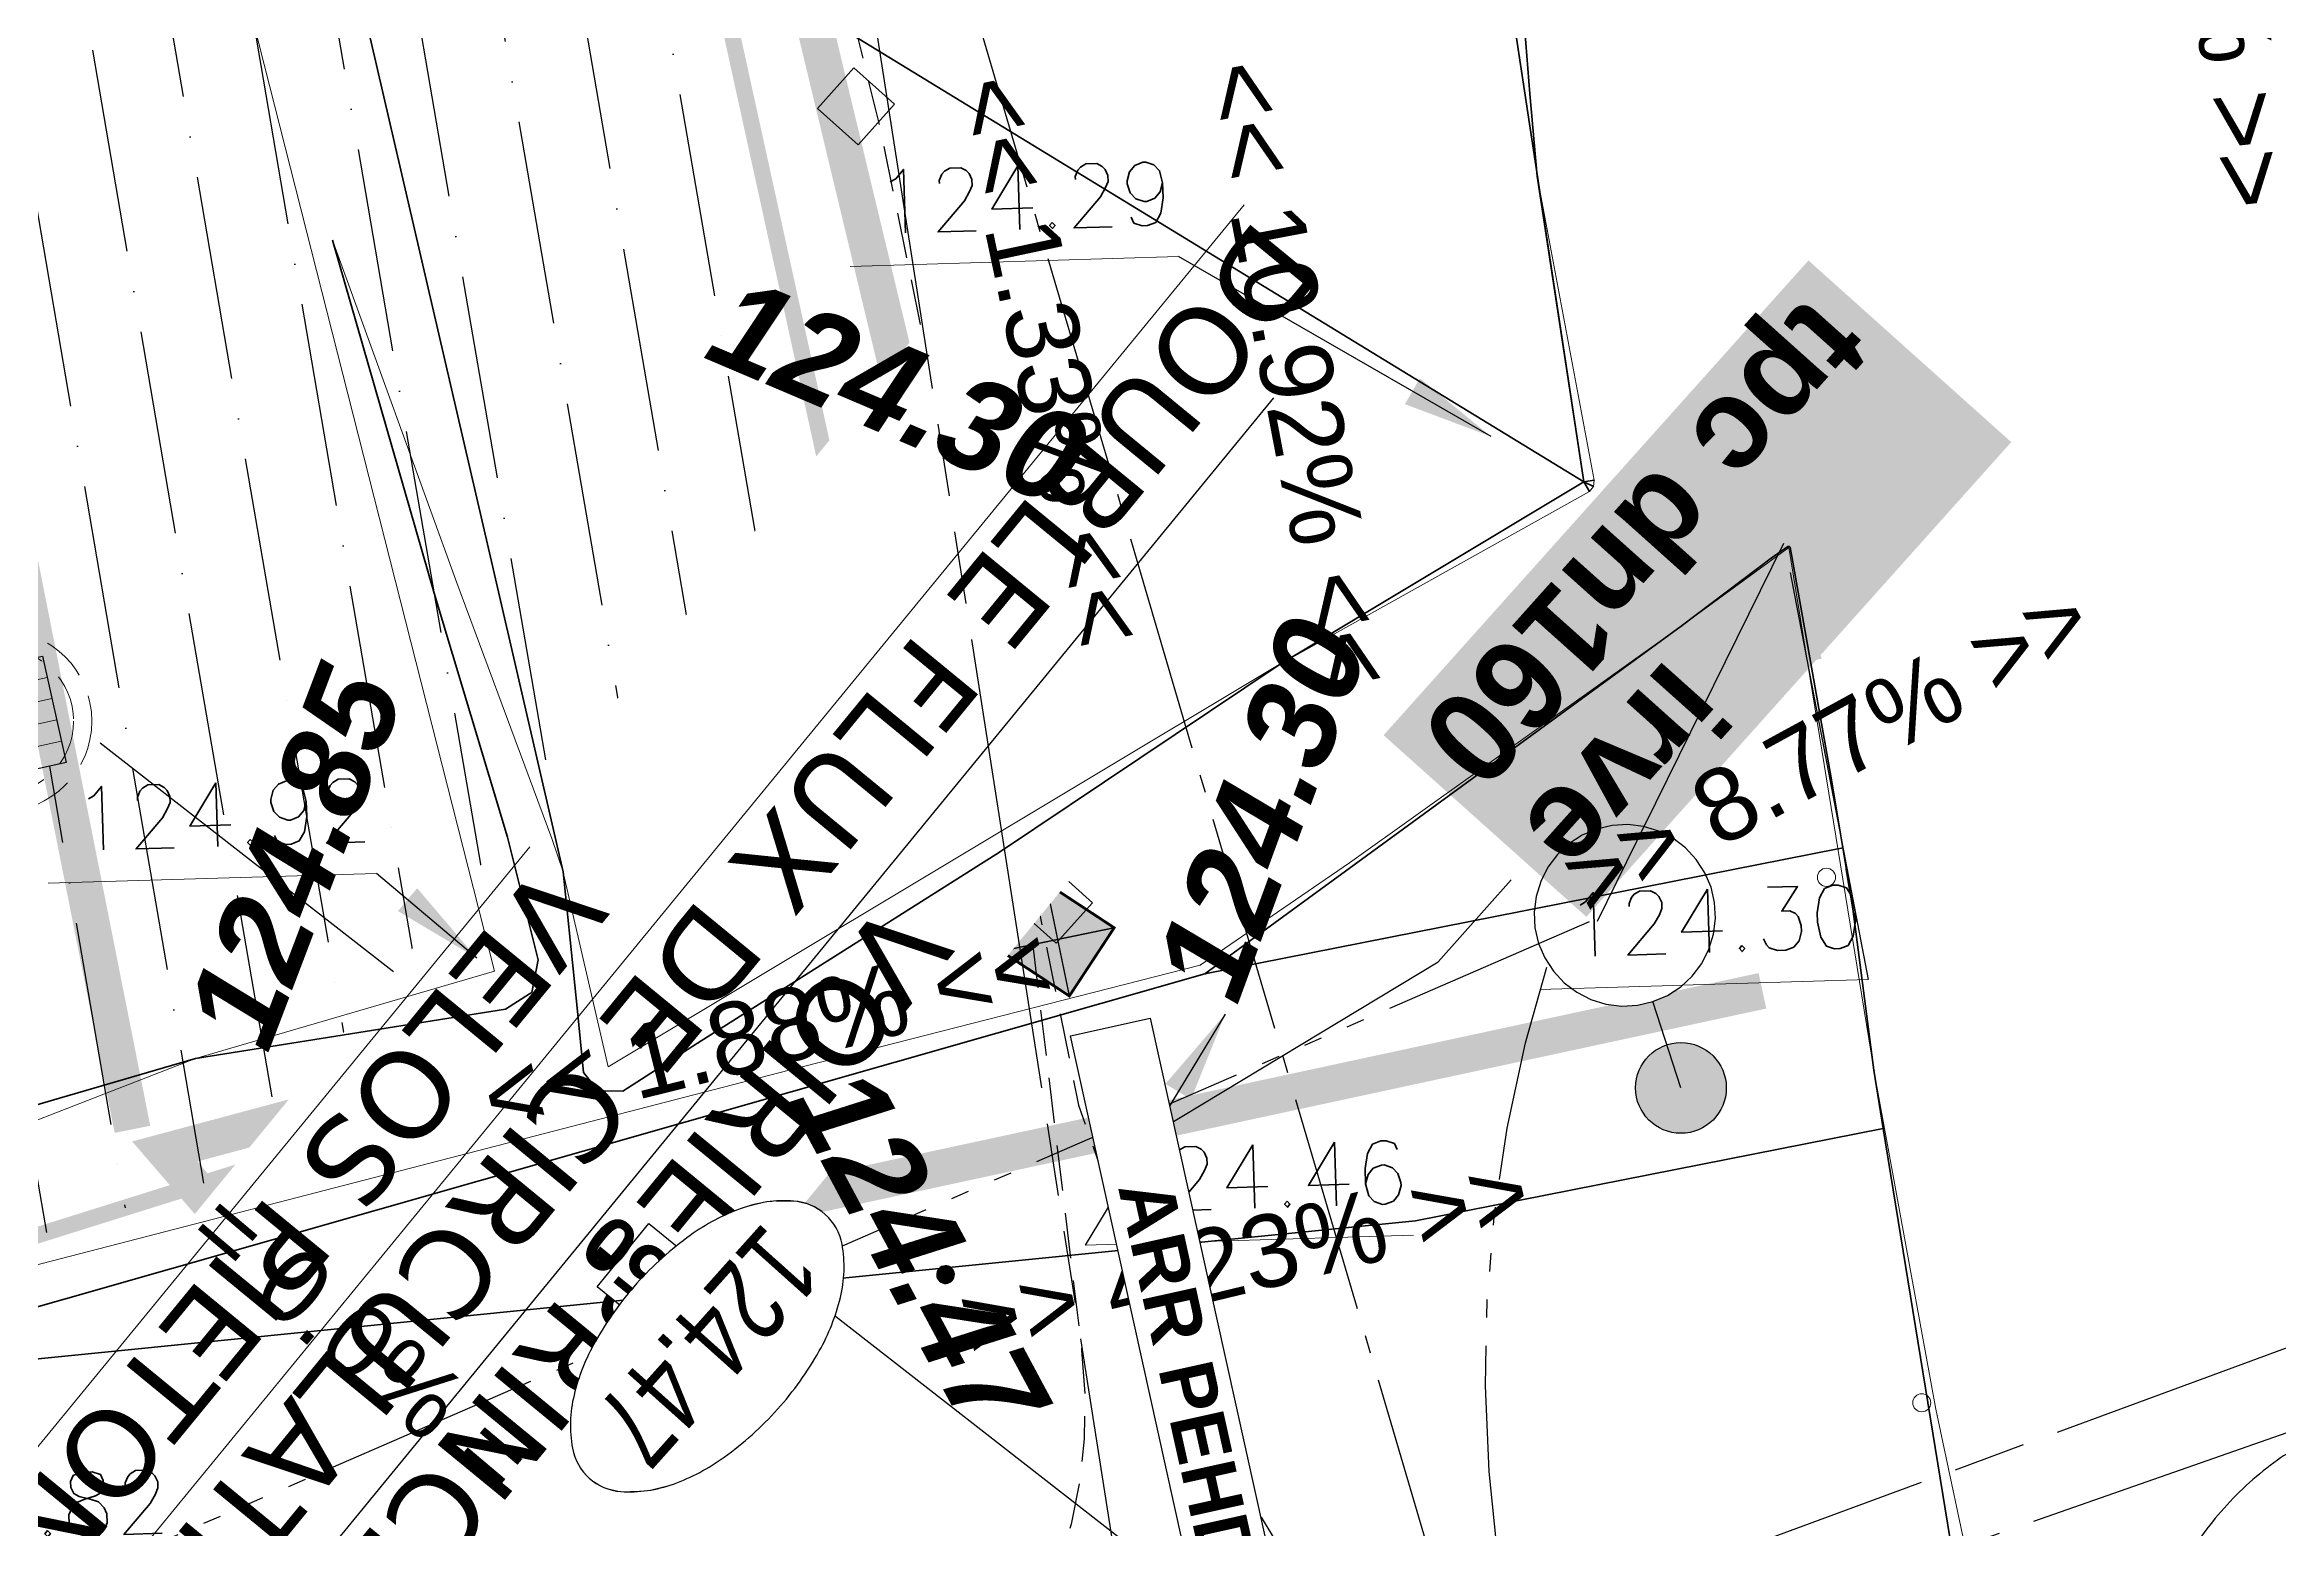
# Model space of a CAD drawing. Header units: metres. Extents: x -2858 to 512, y -1995 to 1252.
# Drawn here: x -1165.12 to -1152.8, y -902.2 to -894.02 of the extents above; entities that cross this region are included whole.
import ezdxf
from ezdxf import colors
from ezdxf.entities.mleader import LeaderData, LeaderLine
from ezdxf.enums import TextEntityAlignment as Align
from ezdxf.lldxf.tags import DXFTag
from ezdxf.math import Vec2, Vec3

# ---------------------------------------------------------------- set-up
doc = ezdxf.new("R2010")
doc.units = ezdxf.units.M
doc.header["$PDMODE"] = 33
doc.header["$PDSIZE"] = 0.1
for name, pattern in [('AEP-2', [3.9, 2.5, -0.2, 0.4, -0.2, 0.4, -0.2]), ('AEP-3', [3.3, 2.5, -0.2, 0.4, -0.2]), ('CACHE', [0.375, 0.25, -0.125]), ('ECL-1', [1.51, 1.2, -0.155, 0, -0.155]), ('ECL-3', [1.82, 1.2, -0.155, 0, -0.155, 0, -0.155, 0, -0.155]), ('Grille', [0.8, 0.4, -0.4])]:
    doc.linetypes.add(name, pattern=pattern)
for name, color, linetype in [('&G_05_VU_02', 7, 'Continuous'), ('--ui- Rsx Humides- EP projeté', 150, 'EP proj'), ('--ui- Rsx Secs- CA projeté ouvrage', 7, 'CACHE'), ('04-NIV-COT', 1, 'Continuous'), ('05.2-EP-TXT', 5, 'Continuous'), ('07-AEP-RES', 94, 'AEP-2'), ('07-AEP-TXT', 94, 'Continuous'), ('10-ECL-LUM', 32, 'Continuous'), ('10-ECL-TPC63x1', 32, 'ECL-1'), ('11-TEL-TXT', 6, 'Continuous')]:
    doc.layers.add(name, color=color, linetype=linetype)
for name, color, linetype, lineweight, true_color in [('03-HCH-15x30-0 à 10cm', 7, 'Continuous', 0, 0xb3ffff), ('03-HCH-15x40-10cm', 7, 'Continuous', 0, 0xb196e4), ('Surface Projet - Textes - Altitudes', 7, 'Continuous', 0, 0x333399), ('Surface PROJET VOIRIE - Cotations - Cotation Points', 7, 'Continuous', 0, 0xc02000), ('Surface PROJET VOIRIE - Entrées en terre talus', 5, 'Continuous', 0, 0x0000ff), ("Surface PROJET VOIRIE - Réseaux d'écoulement", 7, 'Ligne écoulement', 70, 0x33cccc), ('Surface PROJET VOIRIE - Surfaces projet', 7, 'Continuous', 0, 0x333399), ('Surface PROJET VOIRIE - Textes - Altitudes', 7, 'Continuous', 0, 0x333399), ('Surface PROJET VOIRIE - Textes - Pente des côtés', 7, 'Continuous', 0, 0x333399), ('TERRAIN APRES TERR BAT - Points', 7, 'Continuous', 0, 0x808000), ('VRD - Surface Voiries', 7, 'Continuous', 0, 0x616161)]:
    doc.layers.add(name, color=color, linetype=linetype, lineweight=lineweight, true_color=true_color)
for name, color, linetype, lineweight in [('04-NIV-MSQ', 255, 'Continuous', 0), ('05.1-EP-RGD', 5, 'Continuous', 30), ('05.2-EP-400PVC', 5, 'Continuous', 30), ('07-AEP-BRT', 94, 'AEP-3', 30), ('10-ECL-U1000R2V+TPC63', 32, 'ECL-3', 30), ('11-TEL-PVC28X2', 6, 'CACHE', 30)]:
    doc.layers.add(name, color=color, linetype=linetype, lineweight=lineweight)
doc.layers.add('05.2-EP-PAR', color=5, linetype='CACHE', lineweight=0, plot=False)
doc.styles.add('Altitude Surfaces projet', font='arialbi.ttf', dxfattribs={"height": 0.5})
doc.styles.add('ARIAL', font='arial.ttf')
doc.styles.add('ARIAL GRAS', font='arialbd.ttf')
doc.styles.add('Cotation', font='romans.shx')
doc.styles.add('CoteHor.3', font='arial.ttf', dxfattribs={"height": 0.0017})
doc.styles.add('Mensura_Standard', font='arial.ttf', dxfattribs={"height": 1})
doc.styles.add('Pente Surfaces projet', font='arial.ttf', dxfattribs={"height": 0.4})
doc.styles.get("Standard").update_dxf_attribs({"font": 'arial.ttf'})
tags = doc.linetypes.add('EP proj', pattern='A,0.3,-0.1,0.1,-0.1,0.3,-0.2,["EP",Standard,S=0.1,R=0,X=-0.1,Y=-0.05],-0.25', length=1.35).pattern_tags.tags
tags[14] = DXFTag(74, 10)
tags = doc.linetypes.add('Ligne écoulement', pattern='A,5,[">",Mensura_Standard,S=2,R=0,X=0,Y=-1],0', length=5).pattern_tags.tags
tags[13:14] = [DXFTag(74, 4), DXFTag(75, 0), DXFTag(340, '0'), DXFTag(46, 0.0), DXFTag(50, 0.0), DXFTag(44, 0.0), DXFTag(45, 0.0)]
doc.dimstyles.get("Standard").update_dxf_attribs({"dimtxt": 0.18, "dimasz": 0.18, "dimexe": 0.18, "dimexo": 0.0625, "dimgap": 0.09, "dimtad": 0, "dimtih": 1, "dimtoh": 1, "dimdec": 4, "dimzin": 0, "dimdsep": 46, "dimtxsty": 'Standard', "dimcen": 0.09, "dimadec": 0, "dimazin": 0, "dimtfac": 1, "dimtdec": 4, "dimtofl": 0, "dimtmove": 0, "dimatfit": 3, "dimfxl": 1, "dimtolj": 1, "dimtzin": 0, "dimarcsym": 0})

# ---------------------------------------------------------------- blocks, each defined once
blk = doc.blocks.new('EP-RAG800')
at = {"color": 255, "lineweight": 0}
blk.add_wipeout([(-0.3, 0.3), (0.3, 0.3), (0.3, -0.3), (-0.3, -0.3)], dxfattribs=at)
blk.add_lwpolyline([(-0.3, 0.3), (0.3, 0.3), (0.3, -0.3), (-0.3, -0.3)], close=True)
at = {"lineweight": 9, "flags": 128}
for points in [[(-0.18, 0.3), (-0.18, -0.3)], [(-0.06, 0.3), (-0.06, -0.3)], [(0.06, 0.3), (0.06, -0.3)], [(0.18, 0.3), (0.18, -0.3)]]:
    blk.add_lwpolyline(points, dxfattribs=at)
at = {"layer": '05.2-EP-PAR'}
for radius in [0.5, 0.4]:
    blk.add_circle((0, 0), radius, dxfattribs=at)
blk = doc.blocks.new('NIV-HG')
h = blk.add_hatch(color=256)
edge = h.paths.add_edge_path()
edge.add_arc((0.1, -0.1), 0.0187, 180, 360)
edge.add_arc((0.1, -0.1), 0.0187, 0, 180)
blk.add_lwpolyline([(0.0812, -0.1, 1), (0.1187, -0.1, 1)], format="xyb", close=True)
at = {"layer": '04-NIV-MSQ', "flags": 128}
blk.add_lwpolyline([(0.175, -0.375), (0.1811, -0.3387), (0.1985, -0.3063), (0.2379, -0.2654), (0.2848, -0.2336), (0.3404, -0.2087), (0.3988, -0.1915), (0.4739, -0.1791), (0.55, -0.175), (0.6261, -0.1791), (0.7012, -0.1915), (0.7596, -0.2087), (0.8152, -0.2336), (0.8621, -0.2654), (0.9015, -0.3063), (0.9189, -0.3387), (0.925, -0.375), (0.9189, -0.4113), (0.9015, -0.4437), (0.8621, -0.4846), (0.8152, -0.5164), (0.7596, -0.5413), (0.7012, -0.5585), (0.6261, -0.5709), (0.55, -0.575), (0.4739, -0.5709), (0.3988, -0.5585), (0.3404, -0.5413), (0.2848, -0.5164), (0.2379, -0.4846), (0.1985, -0.4437), (0.1811, -0.4113)], close=True, dxfattribs=at)
blk.add_wipeout([(0.175, -0.375), (0.1811, -0.3387), (0.1985, -0.3063), (0.2379, -0.2654), (0.2848, -0.2336), (0.3404, -0.2087), (0.3988, -0.1915), (0.4739, -0.1791), (0.55, -0.175), (0.6261, -0.1791), (0.7012, -0.1915), (0.7596, -0.2087), (0.8152, -0.2336), (0.8621, -0.2654), (0.9015, -0.3063), (0.9189, -0.3387), (0.925, -0.375), (0.9189, -0.4113), (0.9015, -0.4437), (0.8621, -0.4846), (0.8152, -0.5164), (0.7596, -0.5413), (0.7012, -0.5585), (0.6261, -0.5709), (0.55, -0.575), (0.4739, -0.5709), (0.3988, -0.5585), (0.3404, -0.5413), (0.2848, -0.5164), (0.2379, -0.4846), (0.1985, -0.4437), (0.1811, -0.4113)]).dxf.layer = '04-NIV-MSQ'
blk.add_lwpolyline([(0.175, -0.375, 0.166601), (0.1985, -0.4437, 0.105514), (0.2848, -0.5164, 0.068239), (0.3988, -0.5585, 0.054409), (0.55, -0.575, 0.054409), (0.7012, -0.5585, 0.068239), (0.8152, -0.5164, 0.105514), (0.9015, -0.4437, 0.166601), (0.925, -0.375, 0.166601), (0.9015, -0.3063, 0.105514), (0.8152, -0.2336, 0.068239), (0.7012, -0.1915, 0.054409), (0.55, -0.175, 0.054409), (0.3988, -0.1915, 0.068239), (0.2848, -0.2336, 0.105514), (0.1985, -0.3063, 0.166601)], format="xyb", close=True)
at = {"style": 'ARIAL', "width": 0.75}
blk.add_attdef('COTE', text='', height=0.175, dxfattribs=at).set_placement((0.55, -0.375), align=Align.MIDDLE_CENTER)
blk = doc.blocks.new('ECL-LUM1')
at = {"true_color": 0xf8991e}
h = blk.add_hatch(color=30, dxfattribs=at)
h.dxf.hatch_style = 1
edge = h.paths.add_edge_path()
edge.add_arc((0, 0), 0.125, 0, 360)
at = {"color": 30, "true_color": 0xf8991e}
blk.add_circle((0, 0), 0.125, dxfattribs=at)
at = {"color": 30, "lineweight": 0, "true_color": 0xf8991e}
blk.add_wipeout([(0, 0.75), (-0.0434, 0.7462), (-0.0855, 0.7349), (-0.125, 0.7165), (-0.1607, 0.6915), (-0.1915, 0.6607), (-0.2165, 0.625), (-0.2349, 0.5855), (-0.2462, 0.5434), (-0.25, 0.5), (-0.2462, 0.4566), (-0.2349, 0.4145), (-0.2165, 0.375), (-0.1915, 0.3393), (-0.1607, 0.3085), (-0.125, 0.2835), (-0.0855, 0.2651), (-0.0434, 0.2538), (0, 0.25), (0.0434, 0.2538), (0.0855, 0.2651), (0.125, 0.2835), (0.1607, 0.3085), (0.1915, 0.3393), (0.2165, 0.375), (0.2349, 0.4145), (0.2462, 0.4566), (0.25, 0.5), (0.2462, 0.5434), (0.2349, 0.5855), (0.2165, 0.625), (0.1915, 0.6607), (0.1607, 0.6915), (0.125, 0.7165), (0.0855, 0.7349), (0.0434, 0.7462)], dxfattribs=at)
at = {"layer": '&G_05_VU_02'}
h = blk.add_hatch(dxfattribs=at)
h.set_pattern_fill('ANGLE', color=256)
h.set_pattern_definition([(0, (0, 0), (0, 6.985), [5.08, -1.905]), (90, (0, 0), (-6.985, 4e-16), [5.08, -1.905])])
h.paths.add_polyline_path([(0, 0.75), (-0.0434, 0.7462), (-0.0855, 0.7349), (-0.125, 0.7165), (-0.1607, 0.6915), (-0.1915, 0.6607), (-0.2165, 0.625), (-0.2349, 0.5855), (-0.2462, 0.5434), (-0.25, 0.5), (-0.2462, 0.4566), (-0.2349, 0.4145), (-0.2165, 0.375), (-0.1915, 0.3393), (-0.1607, 0.3085), (-0.125, 0.2835), (-0.0855, 0.2651), (-0.0434, 0.2538), (0, 0.25), (0.0434, 0.2538), (0.0855, 0.2651), (0.125, 0.2835), (0.1607, 0.3085), (0.1915, 0.3393), (0.2165, 0.375), (0.2349, 0.4145), (0.2462, 0.4566), (0.25, 0.5), (0.2462, 0.5434), (0.2349, 0.5855), (0.2165, 0.625), (0.1915, 0.6607), (0.1607, 0.6915), (0.125, 0.7165), (0.0855, 0.7349), (0.0434, 0.7462)])
at = {"color": 30, "true_color": 0xf8991e, "flags": 128}
blk.add_lwpolyline([(0, 0.75), (-0.0434, 0.7462), (-0.0855, 0.7349), (-0.125, 0.7165), (-0.1607, 0.6915), (-0.1915, 0.6607), (-0.2165, 0.625), (-0.2349, 0.5855), (-0.2462, 0.5434), (-0.25, 0.5), (-0.2462, 0.4566), (-0.2349, 0.4145), (-0.2165, 0.375), (-0.1915, 0.3393), (-0.1607, 0.3085), (-0.125, 0.2835), (-0.0855, 0.2651), (-0.0434, 0.2538), (0, 0.25), (0.0434, 0.2538), (0.0855, 0.2651), (0.125, 0.2835), (0.1607, 0.3085), (0.1915, 0.3393), (0.2165, 0.375), (0.2349, 0.4145), (0.2462, 0.4566), (0.25, 0.5), (0.2462, 0.5434), (0.2349, 0.5855), (0.2165, 0.625), (0.1915, 0.6607), (0.1607, 0.6915), (0.125, 0.7165), (0.0855, 0.7349), (0.0434, 0.7462)], close=True, dxfattribs=at)
blk.add_lwpolyline([(0, 0), (0, 0.25)], dxfattribs=at)
blk = doc.blocks.new("Chambre de tirage Contrôle d'Accès")
at = {"layer": '--ui- Rsx Secs- CA projeté ouvrage', "linetype": 'ByBlock', "ltscale": 2, "true_color": 0xffffff}
h = blk.add_hatch(color=7, dxfattribs=at)
h.dxf.hatch_style = 1
h.paths.add_polyline_path([(-0.15, 0.15), (0.15, 0.15), (0.15, -0.15), (-0.15, -0.15)])
at = {"layer": '--ui- Rsx Secs- CA projeté ouvrage', "const_width": 0.01}
blk.add_lwpolyline([(-0.15, 0.15), (0.15, 0.15), (0.15, -0.15), (-0.15, -0.15)], close=True, dxfattribs=at)
at = {"layer": '--ui- Rsx Secs- CA projeté ouvrage', "const_width": 0.005}
for points in [[(-0.15, -0.15), (0.15, 0.15)], [(-0.15, 0.15), (0.15, -0.15)]]:
    blk.add_lwpolyline(points, dxfattribs=at)
blk = doc.blocks.new('_None')
blk = doc.blocks.new('MENSURA_LEADER45', base_point=(-1121.953, -923.081))
at = {"layer": 'Surface PROJET VOIRIE - Cotations - Cotation Points'}
blk.add_line((-1121.953, -923.081), (-1120.142, -923.081), dxfattribs=at)
at = {"layer": 'Surface PROJET VOIRIE - Cotations - Cotation Points', "style": 'Cotation'}
blk.add_text('124.82', height=0.35, dxfattribs=at).set_placement((-1121.807, -922.556), align=Align.TOP_LEFT)
blk = doc.blocks.new('MENSURA_LEADER46', base_point=(-1115.069, -921.473))
at = {"layer": 'Surface PROJET VOIRIE - Cotations - Cotation Points'}
blk.add_line((-1115.069, -921.473), (-1113.258, -921.473), dxfattribs=at)
at = {"layer": 'Surface PROJET VOIRIE - Cotations - Cotation Points', "style": 'Cotation'}
blk.add_text('124.46', height=0.35, dxfattribs=at).set_placement((-1114.923, -920.948), align=Align.TOP_LEFT)
blk = doc.blocks.new('MENSURA_LEADER47', base_point=(-1112.195, -919.775))
at = {"layer": 'Surface PROJET VOIRIE - Cotations - Cotation Points'}
blk.add_line((-1112.195, -919.775), (-1112.195, -919.775), dxfattribs=at)
blk = doc.blocks.new('MENSURA_LEADER48', base_point=(-1112.522, -920.14))
at = {"layer": 'Surface PROJET VOIRIE - Cotations - Cotation Points'}
blk.add_line((-1112.522, -920.14), (-1110.711, -920.14), dxfattribs=at)
at = {"layer": 'Surface PROJET VOIRIE - Cotations - Cotation Points', "style": 'Cotation'}
blk.add_text('124.30', height=0.35, dxfattribs=at).set_placement((-1112.376, -919.615), align=Align.TOP_LEFT)
blk = doc.blocks.new('MENSURA_LEADER50', base_point=(-1120.721, -919.308))
at = {"layer": 'Surface PROJET VOIRIE - Cotations - Cotation Points'}
blk.add_line((-1120.721, -919.308), (-1118.91, -919.308), dxfattribs=at)
at = {"layer": 'Surface PROJET VOIRIE - Cotations - Cotation Points', "style": 'Cotation'}
blk.add_text('124.92', height=0.35, dxfattribs=at).set_placement((-1120.575, -918.783), align=Align.TOP_LEFT)
blk = doc.blocks.new('MENSURA_LEADER207', base_point=(-1116.201, -916.045))
at = {"layer": 'Surface PROJET VOIRIE - Cotations - Cotation Points'}
blk.add_line((-1116.201, -916.045), (-1114.39, -916.045), dxfattribs=at)
at = {"layer": 'Surface PROJET VOIRIE - Cotations - Cotation Points', "style": 'Cotation'}
blk.add_text('124.29', height=0.35, dxfattribs=at).set_placement((-1116.055, -915.52), align=Align.TOP_LEFT)
blk = doc.blocks.new('PENTE')
at = {"layer": 'Surface PROJET VOIRIE - Textes - Pente des côtés', "color": 24, "true_color": 0x993300, "style": 'Pente Surfaces projet'}
for s, rotation, p in [('>> 4.23% >>', 149.9458, (3023.389, -589.353)), ('<< 1.88% <<', 150.3087, (3024.436, -592.074)), ('= 0.0% =', 96.168, (3027.241, -592.37)), ('<< 1.33% <<', 58.2938, (3020.761, -593.666))]:
    blk.add_text(s, height=0.4, rotation=rotation, dxfattribs=at).set_placement(p, align=Align.MIDDLE_CENTER)
at = {"layer": 'Surface PROJET VOIRIE - Textes - Pente des côtés', "color": 96, "true_color": 0x008000, "style": 'Pente Surfaces projet'}
for s, rotation, p in [('>> 8.77% >>', 164.9737, (3019.134, -589.163)), ('>> 4.34% >>', 52.6653, (3014.411, -590.963)), ('<< 10.92% <<', 57.0713, (3019.825, -592.668))]:
    blk.add_text(s, height=0.4, rotation=rotation, dxfattribs=at).set_placement(p, align=Align.MIDDLE_CENTER)
blk = doc.blocks.new('ALTI')
at = {"layer": 'Surface PROJET VOIRIE - Textes - Altitudes', "color": 24, "true_color": 0x993300, "style": 'Altitude Surfaces projet'}
for s, rotation, p in [('124.47', 70.05, (3552.485, -880.294)), ('124.30', 201.7193, (3550.776, -879.113))]:
    blk.add_text(s, height=0.5, rotation=rotation, dxfattribs=at).set_placement(p, align=Align.MIDDLE_LEFT)
at = {"layer": 'Surface PROJET VOIRIE - Textes - Altitudes', "color": 96, "true_color": 0x008000, "style": 'Altitude Surfaces projet'}
for s, rotation, p in [('124.30', 108.8195, (3549.749, -883.544)), ('124.85', 201.0225, (3554.534, -882.918))]:
    blk.add_text(s, height=0.5, rotation=rotation, dxfattribs=at).set_placement(p, align=Align.MIDDLE_LEFT)
blk = doc.blocks.new('ASSAI')
at = {"layer": 'Surface PROJET VOIRIE - Entrées en terre talus', "flags": 128}
for points in [[(1231.305, -327.082), (1231.643, -326.727), (1231.953, -326.395), (1232.992, -325.043), (1233.02, -325.024), (1233.055, -325.022), (1234.901, -325.658), (1236.704, -326.119), (1238.598, -326.657), (1239.071, -326.787), (1239.16, -326.89), (1239.139, -327.017), (1238.896, -327.281), (1238.389, -327.839), (1238.294, -328.007), (1237.594, -329.336), (1236.645, -331.106), (1237.72, -329.391), (1238.451, -328.194), (1238.843, -327.617), (1239, -327.524), (1239.014, -327.528), (1239.165, -327.57), (1240.506, -328.662), (1241.688, -329.262)], [(1242.181, -328.719), (1238.372, -326.181), (1236.431, -324.879), (1235.461, -324.643), (1233.272, -324.151), (1232.662, -324.031), (1232.552, -324.005), (1232.552, -324.005), (1232.546, -324.001), (1232.547, -323.993), (1233.343, -322.977), (1233.655, -322.587), (1233.663, -322.578), (1233.8, -322.408), (1234.386, -321.728), (1235.549, -320.228), (1235.569, -320.199), (1236.664, -318.702)]]:
    blk.add_lwpolyline(points, dxfattribs=at)
at = {"layer": "Surface PROJET VOIRIE - Réseaux d'écoulement", "flags": 128}
for points in [[(1247.234, -325.142), (1240.193, -320.629), (1237.369, -318.032), (1237.364, -318.038), (1234.59, -321.475), (1234.386, -321.728), (1233.8, -322.408), (1233.663, -322.578), (1233.655, -322.587)], [(1243.473, -329.261), (1237.427, -323.732), (1236.689, -323.056), (1234.59, -321.475), (1234.59, -321.475)], [(1243.473, -329.261), (1236.449, -324.829), (1233.272, -324.151), (1232.662, -324.031), (1232.552, -324.005), (1232.546, -324.001), (1232.547, -323.993), (1233.343, -322.977), (1233.587, -322.672), (1233.655, -322.587)], [(1236.449, -324.829), (1233.609, -322.69), (1233.609, -322.69), (1233.593, -322.677), (1233.587, -322.673), (1233.587, -322.672)], [(1232.552, -324.005), (1232.552, -324.005)], [(1232.552, -324.005), (1232.552, -324.005)], [(1230.182, -331.85), (1229.663, -331.269), (1228.638, -330.412), (1230.776, -327.82), (1230.776, -327.82), (1233.037, -325.081), (1234.547, -333.301)], [(1231.643, -326.727), (1231.953, -326.395), (1233.037, -325.081)], [(1232.992, -325.043), (1233.037, -325.081)], [(1233.02, -325.024), (1233.037, -325.081)], [(1233.055, -325.022), (1233.037, -325.081)], [(1239.139, -327.017), (1239.16, -326.89), (1239.071, -326.787), (1238.598, -326.657), (1236.704, -326.119), (1234.901, -325.658), (1233.037, -325.081)], [(1231.643, -326.727), (1231.305, -327.082)], [(1239.139, -327.017), (1238.896, -327.281), (1238.389, -327.839), (1237.338, -329.333), (1234.547, -333.301)], [(1240.506, -328.662), (1239.165, -327.57), (1239.014, -327.528), (1239, -327.524), (1238.843, -327.617), (1238.451, -328.194)], [(1236.645, -331.106), (1237.72, -329.391), (1238.451, -328.194)], [(1240.506, -328.662), (1243.365, -330.441)]]:
    blk.add_lwpolyline(points, dxfattribs=at)
at = {"layer": 'Surface PROJET VOIRIE - Surfaces projet', "flags": 128}
for points in [[(1292.522, -315.148), (1289.661, -321.125), (1289.46, -321.121), (1288.692, -322.798), (1284.228, -330.343), (1283.286, -331.496), (1281.626, -333.029), (1279.925, -333.892), (1278.393, -334.264), (1276.081, -334.258), (1268.701, -333.294), (1262.888, -332.402), (1258.656, -331.344), (1257.094, -330.799), (1251.895, -327.775), (1247.234, -325.142), (1240.193, -320.629), (1237.369, -318.032), (1232.553, -323.998), (1236.449, -324.829), (1243.473, -329.261), (1243.564, -330.564), (1239.049, -327.756), (1235.064, -333.686)], [(1234.547, -333.301), (1239.024, -326.936), (1233.037, -325.081), (1228.638, -330.412)]]:
    blk.add_lwpolyline(points, dxfattribs=at)
at = {"layer": 'TERRAIN APRES TERR BAT - Points'}
for p in [(1235.574, -320.309), (1233.768, -322.631)]:
    blk.add_point(p, dxfattribs=at)
at = {"layer": 'Surface PROJET VOIRIE - Cotations - Cotation Points', "rotation": 133.5650505867652}
for name, p in [('MENSURA_LEADER48', (1235.282, -323.396)), ('MENSURA_LEADER46', (1238.003, -324.324)), ('MENSURA_LEADER47', (1234.792, -323.411)), ('MENSURA_LEADER45', (1243.912, -328.203)), ('MENSURA_LEADER207', (1234.85, -328.885)), ('MENSURA_LEADER50', (1240.33, -329.911))]:
    blk.add_blockref(name, p, dxfattribs=at)
at = {"layer": 'Surface PROJET VOIRIE - Textes - Altitudes', "color": 105, "true_color": 0x339966, "style": 'CoteHor.3'}
for s, p in [('124.35', (1235.569, -320.199)), ('124.34', (1235.55, -320.228)), ('124.30', (1234.386, -321.727)), ('124.28', (1233.801, -322.407)), ('124.28', (1233.655, -322.587)), ('124.28', (1233.663, -322.578)), ('124.28', (1233.343, -322.977)), ('124.29', (1232.546, -324)), ('124.29', (1232.547, -323.993)), ('124.30', (1232.552, -324.005)), ('124.30', (1232.552, -324.005)), ('124.30', (1232.663, -324.03)), ('124.33', (1233.273, -324.151)), ('124.45', (1235.462, -324.643)), ('124.52', (1236.431, -324.879)), ('124.36', (1232.992, -325.043)), ('124.36', (1233.021, -325.023)), ('124.36', (1233.056, -325.022)), ('124.47', (1234.901, -325.658)), ('124.57', (1236.705, -326.119)), ('124.69', (1238.372, -326.181)), ('124.37', (1231.953, -326.395)), ('124.38', (1231.644, -326.726)), ('124.71', (1238.599, -326.656)), ('124.75', (1239.071, -326.787)), ('124.75', (1239.161, -326.89)), ('124.76', (1239.139, -327.017)), ('124.75', (1238.896, -327.281)), ('124.76', (1239, -327.524)), ('124.76', (1239.014, -327.528)), ('124.77', (1239.165, -327.569)), ('124.75', (1238.843, -327.617)), ('124.73', (1238.39, -327.839)), ('124.73', (1238.295, -328.007)), ('124.74', (1238.451, -328.194)), ('124.89', (1240.506, -328.662)), ('124.76', (1237.595, -329.335)), ('124.76', (1237.72, -329.39)), ('124.78', (1236.645, -331.106))]:
    blk.add_text(s, height=0.0017, rotation=133.5651, dxfattribs=at).set_placement(p, align=Align.TOP_LEFT)
at = {"layer": 'Surface PROJET VOIRIE - Textes - Altitudes', "color": 24, "true_color": 0x993300, "style": 'CoteHor.3'}
for s, rotation, p in [('124.30', 199.5238, (1232.563, -323.995)), ('124.47', 67.8545, (1236.45, -324.826)), ('124.92', 102.1058, (1239.051, -327.766))]:
    blk.add_text(s, height=0.0017, rotation=rotation, dxfattribs=at).set_placement(p, align=Align.MIDDLE_LEFT)
at = {"layer": 'Surface PROJET VOIRIE - Textes - Altitudes', "color": 96, "true_color": 0x008000, "style": 'CoteHor.3'}
for s, rotation, p in [('124.30', 106.624, (1233.04, -325.09)), ('124.85', 198.8271, (1239.021, -326.937))]:
    blk.add_text(s, height=0.0017, rotation=rotation, dxfattribs=at).set_placement(p, align=Align.MIDDLE_LEFT)
at = {"layer": 'Surface PROJET VOIRIE - Cotations - Cotation Points', "linetype": 'Continuous', "lineweight": 0}
for points in [[(1232.65, -323.901), (1234.034, -322.084)], [(1232.555, -324.034), (1234.792, -323.411)], [(1236.539, -324.597), (1238.003, -324.324)], [(1233.192, -325.628), (1233.602, -327.572)], [(1239.061, -327.875), (1239.082, -328.599)]]:
    blk.add_leader(points, dimstyle='Standard', override={"dimasz": 0.5}, dxfattribs=at)

msp = doc.modelspace()

# ---------------------------------------------------------------- hatches: boundary and pattern name
at = {"layer": '--ui- Rsx Humides- EP projeté', "linetype": 'Grille'}
h = msp.add_hatch(dxfattribs=at)
h.set_pattern_fill('ANSI36', color=5, scale=3.6, angle=-125.2778, style=0)
h.set_pattern_definition([(279.72224, (-2685.8629, 1374.908), (0.57652377, -0.70019754), [1.125, -0.225, 0, -0.225])])
h.paths.add_polyline_path([(-1180.42, -881.175), (-1165.589, -876.68), (-1161.799, -891.828), (-1160.391, -898.237), (-1160.475, -897.851), (-1160.125, -898.997), (-1170.133, -902.138), (-1170.678, -899.831), (-1175.17, -900.902)])

# ---------------------------------------------------------------- linework, layer by layer
at = {"layer": '--ui- Rsx Humides- EP projeté', "color": 5, "linetype": 'EP proj', "const_width": 0.09}
msp.add_lwpolyline([(-1180.42, -881.175), (-1165.589, -876.68), (-1161.799, -891.828), (-1160.391, -898.237), (-1160.475, -897.851), (-1160.125, -898.997), (-1170.133, -902.138), (-1170.678, -899.831), (-1175.17, -900.902)], close=True, dxfattribs=at)
for points in [[(-1160.435, -894.346), (-1160.658, -894.146), (-1160.858, -894.369), (-1160.635, -894.569)], [(-1159.343, -898.745), (-1159.567, -898.544), (-1159.767, -898.768), (-1159.543, -898.968)]]:
    msp.add_lwpolyline(points, close=True)
at = {"layer": '05.2-EP-400PVC', "flags": 128}
msp.add_lwpolyline([(-1164.812, -897.864), (-1155.906, -904.805)], dxfattribs=at)
at = {"layer": '07-AEP-BRT', "flags": 128}
msp.add_lwpolyline([(-1151.68, -900.799), (-1157.502, -902.942), (-1158.024, -902.703)], dxfattribs=at)
at = {"layer": '07-AEP-RES', "flags": 128}
msp.add_lwpolyline([(-1151.798, -901.327), (-1179.485, -911.02), (-1191.259, -921.577), (-1195.283, -926.471), (-1195.181, -927.894), (-1196.227, -928.164)], dxfattribs=at)

# ---------------------------------------------------------------- block references
at = {"layer": '--ui- Rsx Secs- CA projeté ouvrage', "ltscale": 15, "xscale": 1.5, "yscale": 1.5, "rotation": 326.679454167776}
msp.add_blockref("Chambre de tirage Contrôle d'Accès", (-1159.535, -898.947), dxfattribs=at)

# ---------------------------------------------------------------- leaders
at = {"layer": 'VRD - Surface Voiries', "color": 0, "linetype": 'ByBlock', "ltscale": 2}
ml = msp.add_multileader_mtext('Standard', dxfattribs=at)
ml.set_content('{\\fVerdana|b0|i0|c0|p34;\\LTROTTOIR\\PCONSERVE REMIS EN ETAT APRES\\PPASSAGE RESEAUX SI  NECESSAIRE}')
ml.set_leader_properties()
ml.build(insert=Vec2(0, 0))
ml.multileader.update_dxf_attribs({"has_text_frame": 1, "text_right_attachment_type": 6, "dogleg_length": 0.36, "arrow_head_size": 1.04})
ctx = ml.context
ctx.base_point, ctx.char_height, ctx.arrow_head_size, ctx.landing_gap_size, ctx.plane_origin, ctx.plane_x_axis, ctx.plane_y_axis = Vec3(-1139.778, -886.281), 0.48, 1.04, 0.32, Vec3(-1089.531, -847.748), Vec3(-0.634365, -0.773033), Vec3(0.773033, -0.634365)
ctx.right_attachment, ctx.text_align_type = 6, 2
notes = []
notes.append((ctx, [(1, (1, 1, 0), (-1148.323, -896.24), (0.634365, 0.773033), 0.36, [(0, [(-1151.426, -896.413)], 0, [])])]))
ctx.mtext.insert, ctx.mtext.text_direction, ctx.mtext.rotation, ctx.mtext.alignment, ctx.mtext.flow_direction = Vec3(-1147.446, -896.08), Vec3(-0.634365, -0.773033), 0.043028, 3, 5
ctx.mtext.has_bg_fill, ctx.mtext.bg_color, ctx.mtext.bg_scale_factor, ctx.mtext.bg_transparency, ctx.mtext.use_window_bg_color = 1, -1027028792, 1.5, 0, 1
for ctx, leaders in notes:
    for number, flags, end, landing, length, lines in leaders:
        leader = LeaderData()
        leader.index, (leader.has_last_leader_line, leader.has_dogleg_vector, leader.attachment_direction) = number, flags
        leader.last_leader_point, leader.dogleg_vector, leader.dogleg_length = Vec3(end), Vec3(landing), length
        for number, points, colour, breaks in lines:
            line = LeaderLine()
            line.index, line.vertices, line.color, line.breaks = number, Vec3.list(points), colors.encode_raw_color(colour), breaks
            leader.lines.append(line)
        ctx.leaders.append(leader)

# ---------------------------------------------------------------- next in the draw order: block references
at = {"layer": '04-NIV-COT', "xscale": 2.600000000000001, "yscale": 2.600000000000001, "zscale": 2.600000000000001, "rotation": 228.1617603435354}
msp.add_blockref('NIV-HG', (-1151.039, -902.011), dxfattribs=at).add_auto_attribs({'COTE': '124.20'})
at = {"layer": '05.1-EP-RGD', "rotation": 102.490179170086}
msp.add_blockref('EP-RAG800', (-1165.358, -897.744), dxfattribs=at)

# ---------------------------------------------------------------- next in the draw order: linework, layer by layer
at = {"layer": '03-HCH-15x30-0 à 10cm', "const_width": 0.2, "flags": 128}
msp.add_lwpolyline([(-1168.6, -877.395), (-1167.533, -881.919), (-1169.115, -882.37), (-1166.534, -892.977), (-1166.057, -892.826), (-1164.634, -899.993)], dxfattribs=at)
at = {"layer": '03-HCH-15x40-10cm', "const_width": 0.2, "flags": 128}
msp.add_lwpolyline([(-1174.402, -883.801), (-1179.088, -884.88), (-1180.226, -880.788), (-1175.484, -879.638), (-1175.64, -879.042), (-1163.761, -876.072), (-1162.608, -880.868), (-1164.13, -881.253), (-1161.833, -891.806), (-1161.399, -891.729), (-1159.691, -898.837), (-1164.456, -900.115), (-1163.72, -900.968), (-1155.651, -899.23)], dxfattribs=at)

# ---------------------------------------------------------------- next in the draw order: block references
at = {"layer": '10-ECL-LUM', "color": 254, "true_color": 0xffffc1, "xscale": 1.999999999999999, "yscale": 1.999999999999999, "zscale": 1.999999999999999, "rotation": 18.02604372446637}
msp.add_blockref('ECL-LUM1', (-1156.1, -899.765), dxfattribs=at)

# ---------------------------------------------------------------- next in the draw order: linework, layer by layer
at = {"layer": '11-TEL-PVC28X2', "color": 255, "flags": 128}
msp.add_lwpolyline([(-1162.748, -878.28), (-1162.389, -880.765, -0.026575), (-1162.211, -883.777), (-1161.665, -889.868), (-1160.511, -894.488), (-1159.42, -899.859, 0.166339), (-1154.748, -906.087, 4.150241)], format="xyb", dxfattribs=at)

# ---------------------------------------------------------------- next in the draw order: leaders
at = {"layer": '11-TEL-TXT'}
ml = msp.add_multileader_mtext('Standard', dxfattribs=at)
ml.set_content('irve\\Ptpc dn160', color=256, style='ARIAL GRAS')
ml.set_leader_properties()
ml.set_arrow_properties(name='NONE')
ml.build(insert=Vec2(0, 0))
ml.multileader.update_dxf_attribs({"arrow_head_size": 0.5, "scale": 0.125})
ctx = ml.context
ctx.base_point, ctx.scale, ctx.char_height, ctx.arrow_head_size, ctx.landing_gap_size, ctx.plane_origin, ctx.plane_x_axis, ctx.plane_y_axis = Vec3(-1154.557, -895.851), 0.125, 0.5, 0.5, 0.25, Vec3(-1149.502, -888.824), Vec3(-0.66703, -0.745031), Vec3(0.745031, -0.66703)
ctx.text_align_type = 2
notes = []
notes.append((ctx, [(0, (1, 1, 0), (-1157.439, -899.07), (0.66703, 0.745031), 0.605, [(0, [(-1159.063, -900.05)], 0, [])])]))
ctx.mtext.insert, ctx.mtext.text_direction, ctx.mtext.alignment, ctx.mtext.line_spacing_factor, ctx.mtext.flow_direction = Vec3(-1156.631, -898.646), Vec3(-0.66703, -0.745031), 3, 0.9, 5
ctx.mtext.has_bg_fill, ctx.mtext.bg_color, ctx.mtext.bg_scale_factor, ctx.mtext.bg_transparency, ctx.mtext.use_window_bg_color = 1, -1023410125, 1.25, 0, 0
for ctx, leaders in notes:
    for number, flags, end, landing, length, lines in leaders:
        leader = LeaderData()
        leader.index, (leader.has_last_leader_line, leader.has_dogleg_vector, leader.attachment_direction) = number, flags
        leader.last_leader_point, leader.dogleg_vector, leader.dogleg_length = Vec3(end), Vec3(landing), length
        for number, points, colour, breaks in lines:
            line = LeaderLine()
            line.index, line.vertices, line.color, line.breaks = number, Vec3.list(points), colors.encode_raw_color(colour), breaks
            leader.lines.append(line)
        ctx.leaders.append(leader)

# ---------------------------------------------------------------- next in the draw order: linework, layer by layer
at = {"layer": '11-TEL-PVC28X2', "color": 0, "flags": 128}
msp.add_lwpolyline([(-1159.674, -898.965), (-1159.403, -901.209, -0.37262), (-1161.356, -904.106), (-1179.588, -910.28), (-1193.608, -923.522), (-1195.035, -927.36), (-1189.166, -944.258), (-1187.601, -949.762), (-1184.908, -965.726), (-1183.704, -971.766), (-1179.902, -980.336), (-1175.082, -988.094), (-1165.224, -999.889), (-1153.242, -990.904)], format="xyb", dxfattribs=at)

# ---------------------------------------------------------------- next in the draw order: leaders
at = {"layer": 'VRD - Surface Voiries', "color": 0, "linetype": 'ByBlock', "ltscale": 2}
ml = msp.add_multileader_mtext('Standard', dxfattribs=at)
ml.set_content('{\\fVerdana|b0|i0|c0|p34;\\LVOIRIE PRINCIPALE\\PDOUBLE FLUX DE CIRCULATION\\PVELOS PIETONS}')
ml.set_leader_properties()
ml.build(insert=Vec2(0, 0))
ml.multileader.update_dxf_attribs({"has_text_frame": 1, "text_right_attachment_type": 6, "dogleg_length": 0.36, "arrow_head_size": 1.04})
ctx = ml.context
ctx.base_point, ctx.char_height, ctx.arrow_head_size, ctx.landing_gap_size, ctx.plane_origin, ctx.plane_x_axis, ctx.plane_y_axis = Vec3(-1157.375, -895.237), 0.48, 1.04, 0.32, Vec3(-1106.539, -856.008), Vec3(-0.634365, -0.773033), Vec3(0.773033, -0.634365)
ctx.right_attachment, ctx.text_align_type = 6, 2
notes = []
notes.append((ctx, [(1, (1, 1, 0), (-1164.947, -904.011), (0.634365, 0.773033), 0.36, [(0, [(-1169.144, -904.258)], 0, [])])]))
ctx.mtext.insert, ctx.mtext.text_direction, ctx.mtext.rotation, ctx.mtext.alignment, ctx.mtext.flow_direction = Vec3(-1164.071, -903.85), Vec3(-0.634365, -0.773033), 0.043028, 3, 5
ctx.mtext.has_bg_fill, ctx.mtext.bg_color, ctx.mtext.bg_scale_factor, ctx.mtext.bg_transparency, ctx.mtext.use_window_bg_color = 1, -1027028792, 1.5, 0, 1
for ctx, leaders in notes:
    for number, flags, end, landing, length, lines in leaders:
        leader = LeaderData()
        leader.index, (leader.has_last_leader_line, leader.has_dogleg_vector, leader.attachment_direction) = number, flags
        leader.last_leader_point, leader.dogleg_vector, leader.dogleg_length = Vec3(end), Vec3(landing), length
        for number, points, colour, breaks in lines:
            line = LeaderLine()
            line.index, line.vertices, line.color, line.breaks = number, Vec3.list(points), colors.encode_raw_color(colour), breaks
            leader.lines.append(line)
        ctx.leaders.append(leader)

# ---------------------------------------------------------------- next in the draw order: linework, layer by layer
at = {"layer": '10-ECL-TPC63x1', "color": 9, "true_color": 0xd19cc7, "flags": 128}
msp.add_lwpolyline([(-1172.988, -890.184), (-1172.754, -878.252), (-1160.936, -890.621), (-1156.24, -906.565)], dxfattribs=at)
at = {"layer": '10-ECL-U1000R2V+TPC63', "flags": 128}
msp.add_lwpolyline([(-1156.606, -898.85), (-1172.862, -905.906), (-1180.052, -909.679), (-1187.383, -915.466), (-1192.283, -918.988), (-1193.447, -920.332), (-1194.879, -922.11), (-1195.662, -923.516), (-1196.01, -926.345), (-1193.677, -937.541), (-1189.927, -946.718), (-1188.516, -956.569), (-1186.759, -966.538), (-1184.192, -975.542), (-1181.123, -981.74), (-1175.054, -990.082), (-1174.944, -993.314), (-1176.137, -995.88), (-1182.331, -1000.01), (-1178.888, -1005.025)], dxfattribs=at)
msp.add_lwpolyline([(-1155.389, -906.199, -0.258348), (-1156.825, -899.051)], format="xyb", dxfattribs=at)

# ---------------------------------------------------------------- next in the draw order: texts
at = {"layer": '05.2-EP-TXT', "insert": (-1161.689, -900.872), "char_height": 0.3, "attachment_point": 5, "rotation": 140.9985, "style": 'ARIAL GRAS', "bg_fill": 19, "box_fill_scale": 1.25, "bg_fill_color": 256, "bg_fill_transparency": 0}
msp.add_mtext_dynamic_manual_height_columns('%%C250', width=0.4594, gutter_width=7.5, heights=[0], dxfattribs=at)

# ---------------------------------------------------------------- next in the draw order: block references
at = {"layer": '05.2-EP-TXT', "rotation": 228.1617603435354}
msp.add_blockref('ASSAI', (-91.968, -194.614), dxfattribs=at)

# ---------------------------------------------------------------- next in the draw order: block references
at = {"layer": 'Surface Projet - Textes - Altitudes', "rotation": 228.1617603435354}
msp.add_blockref('ALTI', (1864.659, 1159.814), dxfattribs=at)
at = {"layer": 'Surface PROJET VOIRIE - Textes - Pente des côtés', "rotation": 223.6617603435353}
msp.add_blockref('PENTE', (1435.59, 760.299), dxfattribs=at)

# ---------------------------------------------------------------- next in the draw order: block references
at = {"layer": '04-NIV-COT', "xscale": 2.600000000000001, "yscale": 2.600000000000001, "zscale": 2.600000000000001, "rotation": 228.1617603435354}
msp.add_blockref('NIV-HG', (-1159.786, -900.773), dxfattribs=at).add_auto_attribs({'COTE': '124.47'})

# ---------------------------------------------------------------- next in the draw order: linework, layer by layer
at = {"layer": '07-AEP-RES', "color": 4, "flags": 128}
msp.add_lwpolyline([(-1158.419, -907.471), (-1161.041, -890.685), (-1159.572, -889.187), (-1161.616, -874.249), (-1177.645, -879.383), (-1180.572, -881.178), (-1180.963, -885.604), (-1175.743, -904.501), (-1200.74, -925.802), (-1203.457, -927.962), (-1197.113, -933.866)], dxfattribs=at)

# ---------------------------------------------------------------- next in the draw order: texts
at = {"layer": '07-AEP-TXT', "color": 4, "insert": (-1158.694, -901.927), "char_height": 0.3, "attachment_point": 5, "rotation": 282.4955, "style": 'ARIAL GRAS', "bg_fill": 19, "box_fill_scale": 1.25, "bg_fill_color": 256, "bg_fill_transparency": 0}
msp.add_mtext_dynamic_manual_height_columns('ARR PEHD DN32', width=4.96628, gutter_width=7.5, heights=[0], dxfattribs=at)

doc.saveas('drawing.dxf')
